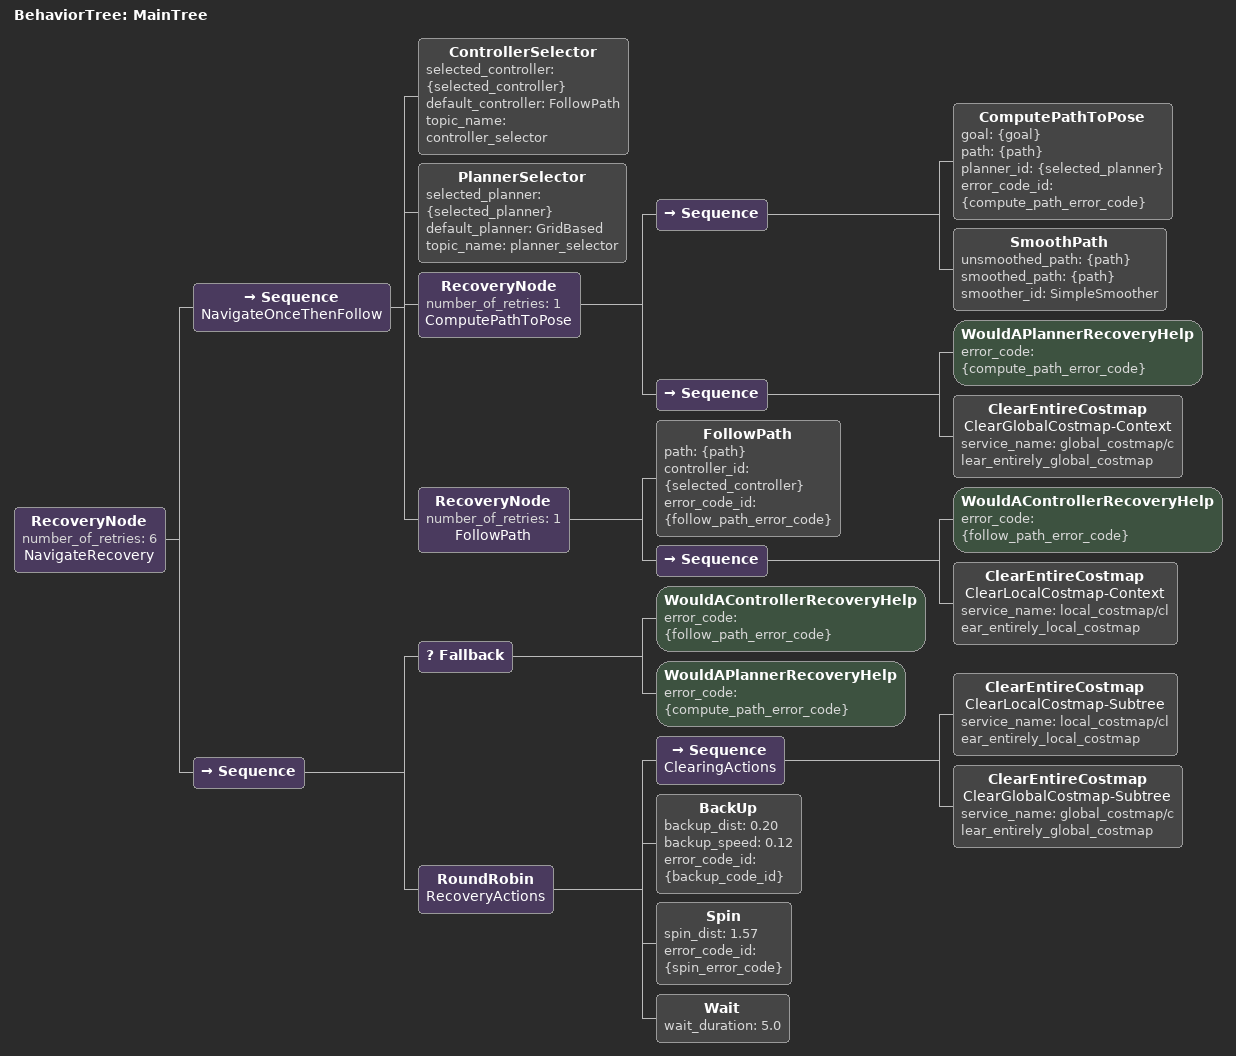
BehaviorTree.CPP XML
<root BTCPP_format="4" main_tree_to_execute="MainTree">
  <BehaviorTree ID="MainTree">
    <RecoveryNode number_of_retries="6" name="NavigateRecovery">
      <Sequence name="NavigateOnceThenFollow">
        <ControllerSelector selected_controller="{selected_controller}" default_controller="FollowPath" topic_name="controller_selector"/>
        <PlannerSelector selected_planner="{selected_planner}" default_planner="GridBased" topic_name="planner_selector"/>
        <RecoveryNode number_of_retries="1" name="ComputePathToPose">
          <Sequence>
            <ComputePathToPose goal="{goal}" path="{path}" planner_id="{selected_planner}" error_code_id="{compute_path_error_code}"/>
            <SmoothPath unsmoothed_path="{path}" smoothed_path="{path}" smoother_id="SimpleSmoother"/>
          </Sequence>
          <Sequence>
            <WouldAPlannerRecoveryHelp error_code="{compute_path_error_code}"/>
            <ClearEntireCostmap name="ClearGlobalCostmap-Context" service_name="global_costmap/clear_entirely_global_costmap"/>
          </Sequence>
        </RecoveryNode>
        <RecoveryNode number_of_retries="1" name="FollowPath">
          <FollowPath path="{path}" controller_id="{selected_controller}" error_code_id="{follow_path_error_code}"/>
          <Sequence>
            <WouldAControllerRecoveryHelp error_code="{follow_path_error_code}"/>
            <ClearEntireCostmap name="ClearLocalCostmap-Context" service_name="local_costmap/clear_entirely_local_costmap"/>
          </Sequence>
        </RecoveryNode>
      </Sequence>
      <Sequence>
        <Fallback>
          <WouldAControllerRecoveryHelp error_code="{follow_path_error_code}"/>
          <WouldAPlannerRecoveryHelp error_code="{compute_path_error_code}"/>
        </Fallback>
        <RoundRobin name="RecoveryActions">
          <Sequence name="ClearingActions">
            <ClearEntireCostmap name="ClearLocalCostmap-Subtree" service_name="local_costmap/clear_entirely_local_costmap"/>
            <ClearEntireCostmap name="ClearGlobalCostmap-Subtree" service_name="global_costmap/clear_entirely_global_costmap"/>
          </Sequence>
          <BackUp backup_dist="0.20" backup_speed="0.12" error_code_id="{backup_code_id}"/>
          <Spin spin_dist="1.57" error_code_id="{spin_error_code}"/>
          <Wait wait_duration="5.0"/>
        </RoundRobin>
      </Sequence>
    </RecoveryNode>
  </BehaviorTree>
</root>
